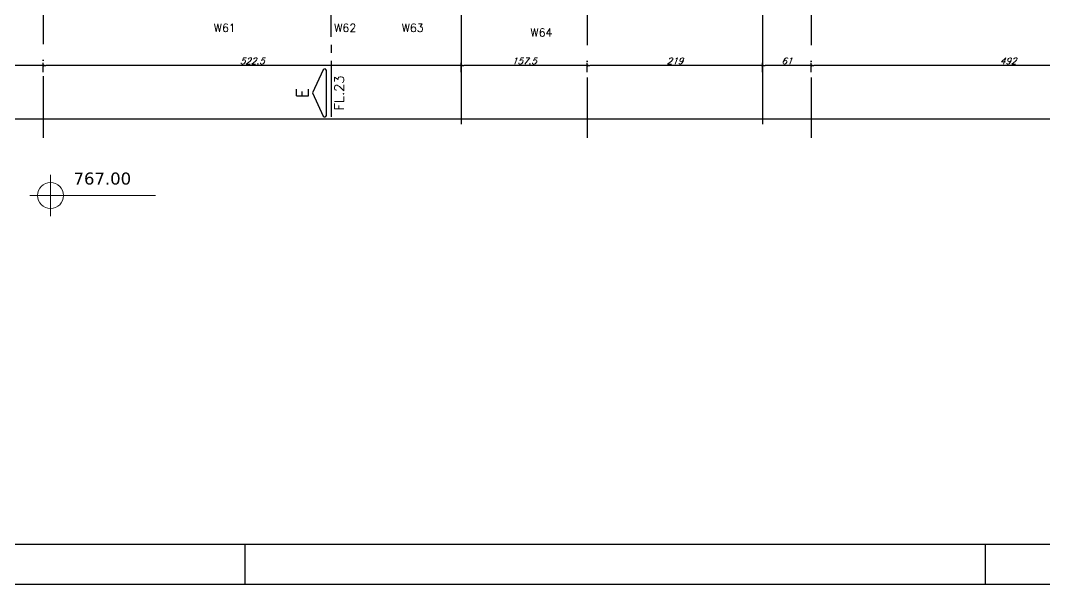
# Model space of a CAD drawing. Extents: x -4172 to 5483, y -2094 to 2406.
# Drawn here: x 577 to 1857, y -2094 to -1390 of the extents above; entities that cross this region are included whole.
import ezdxf
from ezdxf.enums import TextEntityAlignment as Align

# ---------------------------------------------------------------- set-up
doc = ezdxf.new("R2010")
doc.units = 0
doc.header["$LTSCALE"] = 50
doc.header["$MEASUREMENT"] = 0
doc.linetypes.add('EIXO', pattern=[6.8, 6, -0.4, 0, -0.4])
doc.layers.get('0').update_dxf_attribs({"linetype": 'CONTINUOUS'})
doc.layers.get('DEFPOINTS').update_dxf_attribs({"linetype": 'CONTINUOUS'})
doc.layers.add('A-ANNO-NOTE', color=253, linetype='CONTINUOUS', lineweight=9)
for name, color, linetype in [('F-CORTE-INDICAÇÃO', 4, 'CONTINUOUS'), ('F-COTAS', 106, 'CONTINUOUS'), ('F-EIXO', 12, 'EIXO'), ('F-MARGEM', 1, 'CONTINUOUS'), ('F-PERFIL - W310x52', 4, 'CONTINUOUS'), ('F-PILARES-NOME', 170, 'CONTINUOUS'), ('F-TEXTO', 6, 'CONTINUOUS')]:
    doc.layers.add(name, color=color, linetype=linetype)
doc.styles.add('CP-TEXT-INCL', font='romans.shx', dxfattribs={"oblique": 20})
doc.styles.add('ROMANS', font='romans.shx')
doc.styles.get("Standard").update_dxf_attribs({"font": 'ROMANS.SHX'})
doc.styles.add('Verdana_3', font='verdana.ttf', dxfattribs={"height": 20})
doc.dimstyles.new('CP-COTAS-50', dxfattribs={"dimscale": 0.64, "dimtxt": 12.5, "dimasz": 5, "dimexe": 5, "dimexo": 5, "dimgap": 2.5, "dimtad": 1, "dimdec": 1, "dimdsep": 46, "dimtxsty": 'CP-TEXT-INCL', "dimblk1": 'DOT', "dimblk2": 'DOT', "dimsah": 1, "dimcen": 9, "dimclrd": 256, "dimclre": 256, "dimclrt": 256, "dimadec": 0, "dimazin": 0, "dimtfac": 1, "dimtdec": 1, "dimtmove": 2, "dimatfit": 3, "dimldrblk": 'DOT', "dimfxl": 0, "dimtolj": 1, "dimarcsym": 0})

# ---------------------------------------------------------------- blocks, each defined once
blk = doc.blocks.new('*U21')
at = {"layer": 'F-EIXO'}
blk.add_line((0, 0), (0, -3476.4), dxfattribs=at)
at = {"layer": 'F-TEXTO', "style": 'ROMANS'}
blk.add_attdef('EIXO', text='', height=17.5, rotation=360, dxfattribs=at).set_placement((0, 28.2), align=Align.MIDDLE_CENTER)
blk = doc.blocks.new('*U46')
at = {"layer": 'F-EIXO'}
blk.add_line((0, 0), (0, -3377.9), dxfattribs=at)
at = {"layer": 'F-TEXTO', "style": 'ROMANS'}
blk.add_attdef('EIXO', text='', height=17.5, rotation=360, dxfattribs=at).set_placement((0, 28.2), align=Align.MIDDLE_CENTER)
blk = doc.blocks.new('*U28')
at = {"layer": 'F-EIXO'}
blk.add_line((0, 0), (0, -3477.9), dxfattribs=at)
at = {"layer": 'F-TEXTO', "style": 'ROMANS'}
blk.add_attdef('EIXO', text='', height=17.5, rotation=360, dxfattribs=at).set_placement((0, 28.2), align=Align.MIDDLE_CENTER)
blk = doc.blocks.new('*U41')
at = {"layer": 'F-EIXO'}
blk.add_line((0, 0), (0, -3377.9), dxfattribs=at)
at = {"layer": 'F-TEXTO', "style": 'ROMANS'}
blk.add_attdef('EIXO', text='', height=17.5, rotation=360, dxfattribs=at).set_placement((0, 28.2), align=Align.MIDDLE_CENTER)
blk = doc.blocks.new('*U38')
at = {"layer": 'F-EIXO'}
blk.add_line((0, 0), (0, -3476.4), dxfattribs=at)
at = {"layer": 'F-TEXTO', "style": 'ROMANS'}
blk.add_attdef('EIXO', text='', height=17.5, rotation=360, dxfattribs=at).set_placement((0, 28.2), align=Align.MIDDLE_CENTER)
blk = doc.blocks.new('A0-4L_900')
at = {"layer": 'F-MARGEM', "color": 2}
for p, q in [((100.4, 1), (100.4, 0)), ((118.9, 1), (118.9, 0))]:
    blk.add_line(p, q, dxfattribs=at)
blk.add_lwpolyline([(0, 0), (0, 90), (192.9, 90), (192.9, 0)], close=True, dxfattribs=at)
at = {"layer": 'F-MARGEM', "color": 7}
blk.add_lwpolyline([(2.5, 89), (191.9, 89), (191.9, 1), (2.5, 1)], close=True, dxfattribs=at)
blk = doc.blocks.new('_DOT')
at = {"color": 0, "linetype": 'ByBlock'}
blk.add_line((-0.5, 0), (-1, 0), dxfattribs=at)
at = {"color": 0, "linetype": 'ByBlock', "const_width": 0.5}
blk.add_lwpolyline([(-0.25, 0, 1), (0.25, 0, 1)], format="xyb", close=True, dxfattribs=at)
blk = doc.blocks.new('*D49')
at = {"layer": 'DEFPOINTS', "color": 0, "linetype": 'Continuous', "transparency": 16777216}
for p in [(-3540, -934.5), (3264.5, -934.5), (3264.5, -1512.9)]:
    blk.add_point(p, dxfattribs=at)
at = {"layer": 'F-COTAS', "linetype": 'Continuous', "lineweight": -2, "transparency": 16777216}
for p, q in [((-3540, -937.7), (-3540, -1516.1)), ((3264.5, -937.7), (3264.5, -1516.1)), ((-3536.8, -1512.9), (3261.3, -1512.9))]:
    blk.add_line(p, q, dxfattribs=at)
at = {"layer": 'F-COTAS', "linetype": 'Continuous', "lineweight": -2, "transparency": 16777216, "xscale": 3.2, "yscale": 3.2, "zscale": 3.2, "rotation": 180}
blk.add_blockref('_DOT', (-3540, -1512.9), dxfattribs=at)
at = {"layer": 'F-COTAS', "linetype": 'Continuous', "lineweight": -2, "transparency": 16777216, "xscale": 3.2, "yscale": 3.2, "zscale": 3.2}
blk.add_blockref('_DOT', (3264.5, -1512.9), dxfattribs=at)
at = {"layer": 'F-COTAS', "linetype": 'Continuous', "transparency": 16777216, "insert": (-137.8, -1507.3), "char_height": 8, "attachment_point": 5, "style": 'CP-TEXT-INCL'}
blk.add_mtext('\\A1;6804.5', dxfattribs=at)
blk = doc.blocks.new('*D55')
at = {"layer": 'DEFPOINTS', "color": 0, "linetype": 'Continuous', "transparency": 16777216}
for p in [(1565.5, -1446.2), (1565.5, -1457.8), (2057.5, -1457.8)]:
    blk.add_point(p, dxfattribs=at)
at = {"layer": 'F-COTAS', "linetype": 'Continuous', "lineweight": -2, "transparency": 16777216}
for p, q in [((1565.5, -1454.6), (1565.5, -1443)), ((2054.3, -1446.2), (1568.7, -1446.2)), ((2057.5, -1454.6), (2057.5, -1443))]:
    blk.add_line(p, q, dxfattribs=at)
at = {"layer": 'F-COTAS', "linetype": 'Continuous', "lineweight": -2, "transparency": 16777216, "xscale": 3.2, "yscale": 3.2, "zscale": 3.2, "rotation": 180}
blk.add_blockref('_DOT', (1565.5, -1446.2), dxfattribs=at)
at = {"layer": 'F-COTAS', "linetype": 'Continuous', "lineweight": -2, "transparency": 16777216, "xscale": 3.2, "yscale": 3.2, "zscale": 3.2}
blk.add_blockref('_DOT', (2057.5, -1446.2), dxfattribs=at)
at = {"layer": 'F-COTAS', "linetype": 'Continuous', "transparency": 16777216, "insert": (1811.5, -1440.6), "char_height": 8, "attachment_point": 5, "style": 'CP-TEXT-INCL'}
blk.add_mtext('\\A1;492', dxfattribs=at)
blk = doc.blocks.new('*D56')
at = {"layer": 'DEFPOINTS', "color": 0, "linetype": 'Continuous', "transparency": 16777216}
for p in [(1504.5, -1446.2), (1504.5, -1457.8), (1565.5, -1457.8)]:
    blk.add_point(p, dxfattribs=at)
at = {"layer": 'F-COTAS', "linetype": 'Continuous', "lineweight": -2, "transparency": 16777216}
for p, q in [((1504.5, -1454.6), (1504.5, -1443)), ((1562.3, -1446.2), (1507.7, -1446.2)), ((1565.5, -1454.6), (1565.5, -1443))]:
    blk.add_line(p, q, dxfattribs=at)
at = {"layer": 'F-COTAS', "linetype": 'Continuous', "lineweight": -2, "transparency": 16777216, "xscale": 3.2, "yscale": 3.2, "zscale": 3.2, "rotation": 180}
blk.add_blockref('_DOT', (1504.5, -1446.2), dxfattribs=at)
at = {"layer": 'F-COTAS', "linetype": 'Continuous', "lineweight": -2, "transparency": 16777216, "xscale": 3.2, "yscale": 3.2, "zscale": 3.2}
blk.add_blockref('_DOT', (1565.5, -1446.2), dxfattribs=at)
at = {"layer": 'F-COTAS', "linetype": 'Continuous', "transparency": 16777216, "insert": (1535, -1440.6), "char_height": 8, "attachment_point": 5, "style": 'CP-TEXT-INCL'}
blk.add_mtext('\\A1;61', dxfattribs=at)
blk = doc.blocks.new('*D57')
at = {"layer": 'DEFPOINTS', "color": 0, "linetype": 'Continuous', "transparency": 16777216}
for p in [(1285.5, -1446.2), (1285.5, -1457.8), (1504.5, -1457.8)]:
    blk.add_point(p, dxfattribs=at)
at = {"layer": 'F-COTAS', "linetype": 'Continuous', "lineweight": -2, "transparency": 16777216}
for p, q in [((1285.5, -1454.6), (1285.5, -1443)), ((1501.3, -1446.2), (1288.7, -1446.2)), ((1504.5, -1454.6), (1504.5, -1443))]:
    blk.add_line(p, q, dxfattribs=at)
at = {"layer": 'F-COTAS', "linetype": 'Continuous', "lineweight": -2, "transparency": 16777216, "xscale": 3.2, "yscale": 3.2, "zscale": 3.2, "rotation": 180}
blk.add_blockref('_DOT', (1285.5, -1446.2), dxfattribs=at)
at = {"layer": 'F-COTAS', "linetype": 'Continuous', "lineweight": -2, "transparency": 16777216, "xscale": 3.2, "yscale": 3.2, "zscale": 3.2}
blk.add_blockref('_DOT', (1504.5, -1446.2), dxfattribs=at)
at = {"layer": 'F-COTAS', "linetype": 'Continuous', "transparency": 16777216, "insert": (1395, -1440.6), "char_height": 8, "attachment_point": 5, "style": 'CP-TEXT-INCL'}
blk.add_mtext('\\A1;219', dxfattribs=at)
blk = doc.blocks.new('*D58')
at = {"layer": 'DEFPOINTS', "color": 0, "linetype": 'Continuous', "transparency": 16777216}
for p in [(1128, -1446.2), (1128, -1457.8), (1285.5, -1457.8)]:
    blk.add_point(p, dxfattribs=at)
at = {"layer": 'F-COTAS', "linetype": 'Continuous', "lineweight": -2, "transparency": 16777216}
for p, q in [((1128, -1454.6), (1128, -1443)), ((1282.3, -1446.2), (1131.2, -1446.2)), ((1285.5, -1454.6), (1285.5, -1443))]:
    blk.add_line(p, q, dxfattribs=at)
at = {"layer": 'F-COTAS', "linetype": 'Continuous', "lineweight": -2, "transparency": 16777216, "xscale": 3.2, "yscale": 3.2, "zscale": 3.2, "rotation": 180}
blk.add_blockref('_DOT', (1128, -1446.2), dxfattribs=at)
at = {"layer": 'F-COTAS', "linetype": 'Continuous', "lineweight": -2, "transparency": 16777216, "xscale": 3.2, "yscale": 3.2, "zscale": 3.2}
blk.add_blockref('_DOT', (1285.5, -1446.2), dxfattribs=at)
at = {"layer": 'F-COTAS', "linetype": 'Continuous', "transparency": 16777216, "insert": (1206.7, -1440.6), "char_height": 8, "attachment_point": 5, "style": 'CP-TEXT-INCL'}
blk.add_mtext('\\A1;157.5', dxfattribs=at)
blk = doc.blocks.new('*D59')
at = {"layer": 'DEFPOINTS', "color": 0, "linetype": 'Continuous', "transparency": 16777216}
for p in [(605.5, -1446.2), (605.5, -1457.8), (1128, -1457.8)]:
    blk.add_point(p, dxfattribs=at)
at = {"layer": 'F-COTAS', "linetype": 'Continuous', "lineweight": -2, "transparency": 16777216}
for p, q in [((605.5, -1454.6), (605.5, -1443)), ((1124.8, -1446.2), (608.7, -1446.2)), ((1128, -1454.6), (1128, -1443))]:
    blk.add_line(p, q, dxfattribs=at)
at = {"layer": 'F-COTAS', "linetype": 'Continuous', "lineweight": -2, "transparency": 16777216, "xscale": 3.2, "yscale": 3.2, "zscale": 3.2, "rotation": 180}
blk.add_blockref('_DOT', (605.5, -1446.2), dxfattribs=at)
at = {"layer": 'F-COTAS', "linetype": 'Continuous', "lineweight": -2, "transparency": 16777216, "xscale": 3.2, "yscale": 3.2, "zscale": 3.2}
blk.add_blockref('_DOT', (1128, -1446.2), dxfattribs=at)
at = {"layer": 'F-COTAS', "linetype": 'Continuous', "transparency": 16777216, "insert": (866.7, -1440.6), "char_height": 8, "attachment_point": 5, "style": 'CP-TEXT-INCL'}
blk.add_mtext('\\A1;522.5', dxfattribs=at)
blk = doc.blocks.new('*D60')
at = {"layer": 'DEFPOINTS', "color": 0, "linetype": 'Continuous', "transparency": 16777216}
for p in [(382.5, -1446.2), (382.5, -1457.8), (605.5, -1457.8)]:
    blk.add_point(p, dxfattribs=at)
at = {"layer": 'F-COTAS', "linetype": 'Continuous', "lineweight": -2, "transparency": 16777216}
for p, q in [((382.5, -1454.6), (382.5, -1443)), ((602.3, -1446.2), (385.7, -1446.2)), ((605.5, -1454.6), (605.5, -1443))]:
    blk.add_line(p, q, dxfattribs=at)
at = {"layer": 'F-COTAS', "linetype": 'Continuous', "lineweight": -2, "transparency": 16777216, "xscale": 3.2, "yscale": 3.2, "zscale": 3.2, "rotation": 180}
blk.add_blockref('_DOT', (382.5, -1446.2), dxfattribs=at)
at = {"layer": 'F-COTAS', "linetype": 'Continuous', "lineweight": -2, "transparency": 16777216, "xscale": 3.2, "yscale": 3.2, "zscale": 3.2}
blk.add_blockref('_DOT', (605.5, -1446.2), dxfattribs=at)
at = {"layer": 'F-COTAS', "linetype": 'Continuous', "transparency": 16777216, "insert": (494, -1440.6), "char_height": 8, "attachment_point": 5, "style": 'CP-TEXT-INCL'}
blk.add_mtext('\\A1;223', dxfattribs=at)
blk = doc.blocks.new('*U127')
at = {"layer": 'F-CORTE-INDICAÇÃO'}
for p, q in [((-100, 0), (-170, 0)), ((-80, 0), (-90, 0)), ((-70, 0), (0, 0))]:
    blk.add_line(p, q, dxfattribs=at)
blk.add_lwpolyline([(-112, 6, 0.802585), (-111.2, 9.8), (-140, 23.3), (-168.8, 9.8, 0.802585), (-168, 6)], format="xyb", close=True, dxfattribs=at)
at = {"layer": 'F-CORTE-INDICAÇÃO', "style": 'ROMANS'}
blk.add_attdef('CORTE', text='', height=15, dxfattribs=at).set_placement((-140, 35.8), align=Align.MIDDLE_CENTER)
at = {"layer": 'F-CORTE-INDICAÇÃO', "color": 2, "style": 'ROMANS'}
blk.add_attdef('FOLHA', text='', height=12, dxfattribs=at).set_placement((-140, -10), align=Align.MIDDLE_CENTER)
blk = doc.blocks.new('LGN-COTA - LGN-COTA-475391-Térreo')
at = {"layer": 'A-ANNO-NOTE'}
for p, q in [((-0.009, -0.238), (-0.009, 0.28)), ((-0.268, 0.021), (1.302, 0.021))]:
    blk.add_line(p, q, dxfattribs=at)
for centre, start, end in [((-0.009, 0.022), 90, 180), ((-0.009, 0.021), 360, 90), ((-0.009, 0.021), 180, 270), ((-0.009, 0.021), 270, 0)]:
    blk.add_arc(centre, 0.162, start, end, dxfattribs=at)
blk = doc.blocks.new('zw$7512')
at = {"layer": 'A-ANNO-NOTE', "xscale": 100, "yscale": 100, "zscale": 100}
blk.add_blockref('LGN-COTA - LGN-COTA-475391-Térreo', (815, -1824.8), dxfattribs=at)
at = {"layer": 'A-ANNO-NOTE', "style": 'Verdana_3'}
blk.add_text('767.00', height=15, dxfattribs=at).set_placement((842.8, -1809))
blk = doc.blocks.new('A$C44D756D9')
at = {"layer": 'F-PILARES-NOME'}
for s, p in [('W61', (4143.6, -2893.8)), ('W62', (4294.2, -2893.8)), ('W63', (4378.5, -2893.8)), ('W64', (4539.4, -2899.6))]:
    blk.add_text(s, height=10, dxfattribs=at).set_placement(p)

msp = doc.modelspace()

# ---------------------------------------------------------------- block references
at = {"layer": 'A-ANNO-NOTE', "linetype": 'Continuous'}
msp.add_blockref('zw$7512', (-199.5, 214), dxfattribs=at)
at = {"layer": 'F-CORTE-INDICAÇÃO', "linetype": 'Continuous', "rotation": 90}
msp.add_blockref('*U127', (965.318, -1340.597), dxfattribs=at).add_auto_attribs({'FOLHA': 'FL.23', 'CORTE': 'E'})
at = {"layer": 'F-EIXO', "linetype": 'Continuous'}
for name, p in [('*U28', (605.5, 1941.357)), ('*U38', (1285.5, 1939.842)), ('*U21', (1565.5, 1939.842)), ('*U41', (1128, 1841.357)), ('*U46', (1504.5, 1841.357))]:
    msp.add_blockref(name, p, dxfattribs=at)
at = {"layer": 'F-MARGEM', "linetype": 'Continuous', "xscale": 50, "yscale": 50, "zscale": 50}
msp.add_blockref('A0-4L_900', (-4162.376, -2094.493), dxfattribs=at)
at = {"layer": 'F-PERFIL - W310x52'}
msp.add_blockref('A$C44D756D9', (-3325, 1489.5), dxfattribs=at)

# ---------------------------------------------------------------- dimensions: what is measured, and where the dimension line sits
at = {"layer": 'F-COTAS', "linetype": 'Continuous'}
for base, p1, p2, picture, middle in [((3264.5, -1512.867), (-3540, -934.5), (3264.5, -934.5), '*D49', (-137.75, -1507.267)), ((382.5, -1446.152), (605.5, -1457.806), (382.5, -1457.806), '*D60', (494, -1440.552)), ((605.5, -1446.152), (1128, -1457.806), (605.5, -1457.806), '*D59', (866.75, -1440.552)), ((1128, -1446.152), (1285.5, -1457.806), (1128, -1457.806), '*D58', (1206.75, -1440.552)), ((1285.5, -1446.152), (1504.5, -1457.806), (1285.5, -1457.806), '*D57', (1395, -1440.552)), ((1504.5, -1446.152), (1565.5, -1457.806), (1504.5, -1457.806), '*D56', (1535, -1440.552)), ((1565.5, -1446.152), (2057.5, -1457.806), (1565.5, -1457.806), '*D55', (1811.5, -1440.552))]:
    dim = msp.add_linear_dim(base=base, p1=p1, p2=p2, dimstyle='CP-COTAS-50', dxfattribs=at)
    dim.commit()
    dim.dimension.update_dxf_attribs({"geometry": picture, "text_midpoint": middle})

doc.saveas('drawing.dxf')
